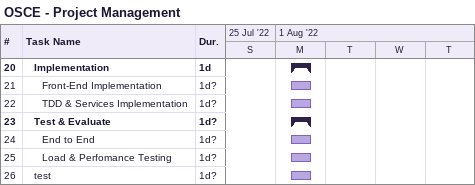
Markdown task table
OSCE - Project Management

| ID | Level | Task | Duration | Start | Finish |
|---|---|---|---|---|---|
| 20 | 2 | **Implementation** | 1d | 2022-08-01 | 2022-08-01 |
| 21 | 3 | Front-End Implementation | 1d? | 2022-08-01 | 2022-08-01 |
| 22 | 3 | TDD & Services Implementation | 1d? | 2022-08-01 | 2022-08-01 |
| 23 | 2 | **Test & Evaluate** | 1d? | 2022-08-01 | 2022-08-01 |
| 24 | 3 | End to End | 1d? | 2022-08-01 | 2022-08-01 |
| 25 | 3 | Load & Perfomance Testing | 1d? | 2022-08-01 | 2022-08-01 |
| 26 | 2 | test | 1d? | 2022-08-01 | 2022-08-01 |
